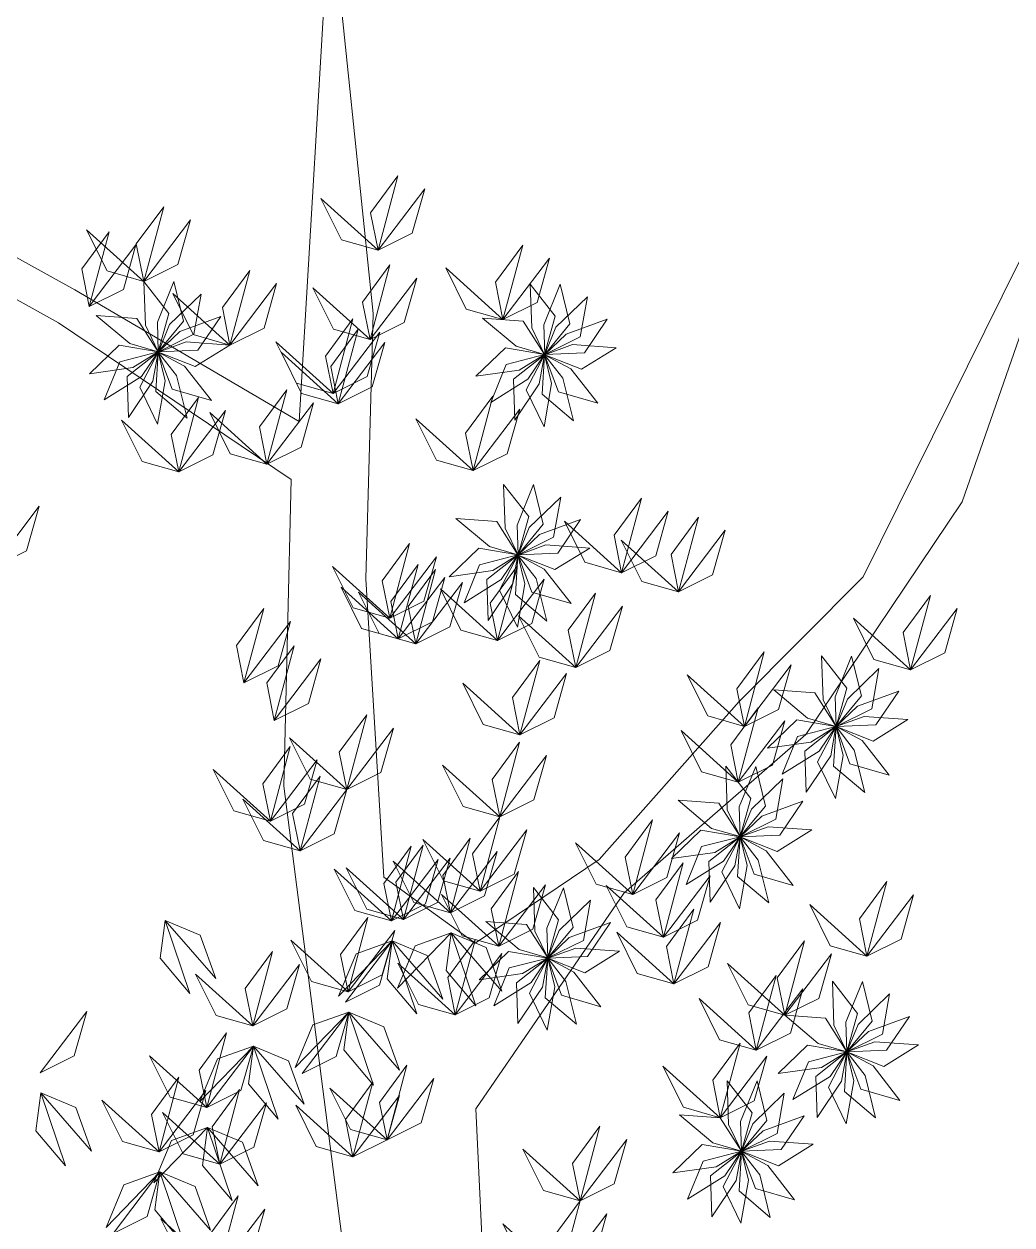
# Model space of a CAD drawing. Header units: inches. Extents: x -173 to 14008, y -3334 to 10368.
# Drawn here: x 9404.3 to 9481.2, y 813.5 to 906.9 of the extents above; entities that cross this region are included whole.
import ezdxf

# ---------------------------------------------------------------- set-up
doc = ezdxf.new("R2010")
doc.units = ezdxf.units.IN
doc.header["$MEASUREMENT"] = 0
doc.layers.add('ARREDAMENTO', color=8, linetype='Continuous', lineweight=18)

msp = doc.modelspace()

# ---------------------------------------------------------------- linework, layer by layer
at = {"layer": 'ARREDAMENTO', "linetype": 'Continuous', "lineweight": 0}
for points in [[(9481.795, 888.446), (9469.638, 863.898), (9460.003, 854.189), (9449.089, 841.896), (9439.442, 835.411), (9432.33, 840.542), (9430.952, 863.749), (9431.518, 884.385), (9428.171, 916.611), (9425.747, 875.98), (9408.299, 886.23), (9380.515, 901.598), (9375.297, 917.053), (9380.527, 898.374), (9407.019, 883.646), (9425.119, 871.464), (9424.566, 847.605), (9431.211, 796.048)], [(9493.768, 792.419), (9480.86, 795.594), (9465.405, 790.376), (9448.007, 787.73), (9440.894, 792.861), (9439.492, 822.516), (9451.033, 839.325), (9465.171, 851.63), (9477.353, 869.73), (9485.006, 891.682)]]:
    msp.add_lwpolyline(points, dxfattribs=at)
at = {"layer": 'ARREDAMENTO', "lineweight": 0}
for points in [[(9431.891, 889.292), (9431.306, 892.198), (9433.433, 895.088), (9431.891, 889.292)], [(9431.891, 889.292), (9434.545, 890.613), (9435.522, 894.066), (9431.891, 889.292)], [(9431.891, 889.292), (9429.038, 890.098), (9427.439, 893.311), (9431.891, 889.292)], [(9413.669, 886.877), (9413.084, 889.784), (9415.211, 892.674), (9413.669, 886.877)], [(9413.669, 886.877), (9416.323, 888.199), (9417.3, 891.652), (9413.669, 886.877)], [(9409.421, 884.934), (9408.836, 887.84), (9410.963, 890.73), (9409.421, 884.934)], [(9413.669, 886.877), (9410.816, 887.684), (9409.217, 890.897), (9413.669, 886.877)], [(9409.421, 884.934), (9412.075, 886.255), (9413.052, 889.708), (9409.421, 884.934)], [(9441.609, 883.906), (9441.024, 886.812), (9443.151, 889.702), (9441.609, 883.906)], [(9441.609, 883.906), (9444.263, 885.227), (9445.24, 888.68), (9441.609, 883.906)], [(9420.368, 881.926), (9419.783, 884.832), (9421.911, 887.722), (9420.368, 881.926)], [(9431.272, 882.358), (9430.688, 885.264), (9432.815, 888.154), (9431.272, 882.358)], [(9441.609, 883.906), (9438.756, 884.712), (9437.157, 887.925), (9441.609, 883.906)], [(9413.669, 886.877), (9413.788, 883.471), (9414.792, 881.394), (9415.622, 884.365), (9413.669, 886.877)], [(9415.999, 886.858), (9414.723, 883.698), (9414.795, 881.393), (9416.761, 883.769), (9415.999, 886.858)], [(9420.368, 881.926), (9423.022, 883.247), (9423.999, 886.7), (9420.368, 881.926)], [(9431.272, 882.358), (9433.926, 883.679), (9434.903, 887.132), (9431.272, 882.358)], [(9443.732, 886.67), (9443.851, 883.264), (9444.855, 881.187), (9445.685, 884.158), (9443.732, 886.67)], [(9446.063, 886.651), (9444.786, 883.491), (9444.859, 881.186), (9446.825, 883.562), (9446.063, 886.651)], [(9418.121, 885.893), (9415.669, 883.525), (9414.797, 881.39), (9417.56, 882.761), (9418.121, 885.893)], [(9420.368, 881.926), (9417.516, 882.733), (9415.916, 885.945), (9420.368, 881.926)], [(9431.272, 882.358), (9428.42, 883.165), (9426.82, 886.377), (9431.272, 882.358)], [(9448.184, 885.686), (9445.733, 883.318), (9444.861, 881.183), (9447.624, 882.554), (9448.184, 885.686)], [(9409.958, 884.228), (9412.57, 882.037), (9414.785, 881.393), (9413.132, 883.998), (9409.958, 884.228)], [(9419.666, 884.149), (9416.463, 882.983), (9414.798, 881.386), (9417.88, 881.515), (9419.666, 884.149)], [(9428.387, 878.156), (9427.802, 881.062), (9429.929, 883.952), (9428.387, 878.156)], [(9440.022, 884.021), (9442.633, 881.83), (9444.848, 881.186), (9443.196, 883.791), (9440.022, 884.021)], [(9449.73, 883.941), (9446.527, 882.776), (9444.862, 881.179), (9447.944, 881.308), (9449.73, 883.941)], [(9428.793, 877.351), (9428.208, 880.257), (9430.336, 883.147), (9428.793, 877.351)], [(9428.387, 878.156), (9431.041, 879.477), (9432.018, 882.93), (9428.387, 878.156)], [(9409.445, 879.697), (9412.82, 880.172), (9414.781, 881.387), (9411.739, 881.902), (9409.445, 879.697)], [(9420.368, 881.926), (9416.968, 882.164), (9414.798, 881.382), (9417.666, 880.247), (9420.368, 881.926)], [(9428.387, 878.156), (9425.534, 878.962), (9423.935, 882.175), (9428.387, 878.156)], [(9428.793, 877.351), (9431.447, 878.672), (9432.424, 882.125), (9428.793, 877.351)], [(9450.432, 881.719), (9447.032, 881.957), (9444.861, 881.175), (9447.729, 880.04), (9450.432, 881.719)], [(9410.594, 877.669), (9413.484, 879.476), (9414.781, 881.384), (9411.793, 880.617), (9410.594, 877.669)], [(9412.468, 876.284), (9414.374, 879.11), (9414.782, 881.38), (9412.365, 879.464), (9412.468, 876.284)], [(9414.744, 875.781), (9415.336, 879.138), (9414.785, 881.378), (9413.356, 878.644), (9414.744, 875.781)], [(9417.027, 876.247), (9416.203, 879.554), (9414.789, 881.377), (9414.595, 878.298), (9417.027, 876.247)], [(9418.924, 877.602), (9416.825, 880.287), (9414.793, 881.377), (9415.868, 878.486), (9418.924, 877.602)], [(9428.793, 877.351), (9425.941, 878.158), (9424.341, 881.37), (9428.793, 877.351)], [(9439.508, 879.49), (9442.884, 879.965), (9444.844, 881.18), (9441.803, 881.695), (9439.508, 879.49)], [(9440.657, 877.462), (9443.548, 879.269), (9444.844, 881.176), (9441.857, 880.41), (9440.657, 877.462)], [(9442.532, 876.077), (9444.437, 878.903), (9444.846, 881.173), (9442.429, 879.257), (9442.532, 876.077)], [(9444.807, 875.574), (9445.399, 878.931), (9444.849, 881.171), (9443.42, 878.437), (9444.807, 875.574)], [(9447.091, 876.04), (9446.266, 879.347), (9444.852, 881.17), (9444.659, 878.091), (9447.091, 876.04)], [(9448.988, 877.394), (9446.889, 880.08), (9444.856, 881.17), (9445.931, 878.279), (9448.988, 877.394)], [(9423.25, 872.655), (9422.665, 875.562), (9424.792, 878.452), (9423.25, 872.655)], [(9416.385, 872.058), (9415.8, 874.964), (9417.928, 877.854), (9416.385, 872.058)], [(9423.25, 872.655), (9425.904, 873.976), (9426.881, 877.429), (9423.25, 872.655)], [(9439.291, 872.153), (9438.706, 875.059), (9440.833, 877.949), (9439.291, 872.153)], [(9416.385, 872.058), (9419.039, 873.379), (9420.016, 876.832), (9416.385, 872.058)], [(9423.25, 872.655), (9420.397, 873.462), (9418.798, 876.674), (9423.25, 872.655)], [(9439.291, 872.153), (9441.944, 873.474), (9442.921, 876.927), (9439.291, 872.153)], [(9416.385, 872.058), (9413.533, 872.865), (9411.933, 876.077), (9416.385, 872.058)], [(9439.291, 872.153), (9436.438, 872.959), (9434.838, 876.172), (9439.291, 872.153)], [(9441.66, 871.087), (9441.779, 867.681), (9442.783, 865.604), (9443.612, 868.575), (9441.66, 871.087)], [(9443.99, 871.068), (9442.713, 867.908), (9442.786, 865.602), (9444.752, 867.979), (9443.99, 871.068)], [(9446.111, 870.103), (9443.66, 867.735), (9442.788, 865.599), (9445.551, 866.97), (9446.111, 870.103)], [(9450.846, 864.218), (9450.261, 867.124), (9452.389, 870.014), (9450.846, 864.218)], [(9401.887, 864.607), (9404.541, 865.928), (9405.518, 869.382), (9401.887, 864.607)], [(9450.846, 864.218), (9453.5, 865.539), (9454.477, 868.992), (9450.846, 864.218)], [(9437.949, 868.437), (9440.56, 866.246), (9442.775, 865.603), (9441.123, 868.207), (9437.949, 868.437)], [(9447.657, 868.358), (9444.454, 867.192), (9442.789, 865.596), (9445.871, 865.725), (9447.657, 868.358)], [(9450.846, 864.218), (9447.994, 865.025), (9446.394, 868.237), (9450.846, 864.218)], [(9455.273, 862.738), (9454.689, 865.644), (9456.816, 868.534), (9455.273, 862.738)], [(9455.273, 862.738), (9457.927, 864.059), (9458.904, 867.512), (9455.273, 862.738)], [(9432.806, 860.683), (9432.221, 863.589), (9434.348, 866.479), (9432.806, 860.683)], [(9437.436, 863.907), (9440.811, 864.381), (9442.771, 865.597), (9439.73, 866.111), (9437.436, 863.907)], [(9448.359, 866.136), (9444.959, 866.373), (9442.789, 865.592), (9445.656, 864.456), (9448.359, 866.136)], [(9455.273, 862.738), (9452.421, 863.544), (9450.821, 866.757), (9455.273, 862.738)], [(9432.806, 860.683), (9435.46, 862.004), (9436.437, 865.457), (9432.806, 860.683)], [(9438.585, 861.879), (9441.475, 863.685), (9442.771, 865.593), (9439.784, 864.826), (9438.585, 861.879)], [(9440.459, 860.494), (9442.365, 863.319), (9442.773, 865.59), (9440.356, 863.674), (9440.459, 860.494)], [(9442.735, 859.99), (9443.326, 863.347), (9442.776, 865.587), (9441.347, 862.854), (9442.735, 859.99)], [(9445.018, 860.456), (9444.193, 863.764), (9442.78, 865.586), (9442.586, 862.508), (9445.018, 860.456)], [(9446.915, 861.811), (9444.816, 864.497), (9442.783, 865.587), (9443.858, 862.696), (9446.915, 861.811)], [(9432.806, 860.683), (9429.953, 861.49), (9428.354, 864.702), (9432.806, 860.683)], [(9433.462, 859.061), (9432.877, 861.967), (9435.004, 864.857), (9433.462, 859.061)], [(9434.829, 858.676), (9434.244, 861.582), (9436.371, 864.472), (9434.829, 858.676)], [(9441.195, 858.942), (9440.61, 861.848), (9442.737, 864.738), (9441.195, 858.942)], [(9433.462, 859.061), (9436.116, 860.382), (9437.093, 863.835), (9433.462, 859.061)], [(9434.829, 858.676), (9437.482, 859.997), (9438.459, 863.45), (9434.829, 858.676)], [(9441.195, 858.942), (9443.849, 860.263), (9444.826, 863.716), (9441.195, 858.942)], [(9433.462, 859.061), (9430.609, 859.867), (9429.01, 863.08), (9433.462, 859.061)], [(9434.829, 858.676), (9431.976, 859.482), (9430.377, 862.695), (9434.829, 858.676)], [(9441.195, 858.942), (9438.342, 859.749), (9436.743, 862.961), (9441.195, 858.942)], [(9447.277, 856.834), (9446.692, 859.74), (9448.819, 862.63), (9447.277, 856.834)], [(9473.328, 856.658), (9472.743, 859.564), (9474.871, 862.454), (9473.328, 856.658)], [(9421.461, 855.642), (9420.876, 858.548), (9423.004, 861.438), (9421.461, 855.642)], [(9447.277, 856.834), (9449.931, 858.155), (9450.908, 861.608), (9447.277, 856.834)], [(9473.328, 856.658), (9475.982, 857.979), (9476.959, 861.432), (9473.328, 856.658)], [(9421.461, 855.642), (9424.115, 856.963), (9425.092, 860.416), (9421.461, 855.642)], [(9447.277, 856.834), (9444.424, 857.641), (9442.825, 860.853), (9447.277, 856.834)], [(9473.328, 856.658), (9470.475, 857.465), (9468.876, 860.677), (9473.328, 856.658)], [(9423.816, 852.731), (9423.231, 855.637), (9425.358, 858.527), (9423.816, 852.731)], [(9460.402, 852.265), (9459.817, 855.171), (9461.945, 858.061), (9460.402, 852.265)], [(9466.41, 857.742), (9466.529, 854.336), (9467.533, 852.259), (9468.363, 855.23), (9466.41, 857.742)], [(9468.741, 857.723), (9467.464, 854.563), (9467.536, 852.257), (9469.503, 854.634), (9468.741, 857.723)], [(9423.816, 852.731), (9426.47, 854.052), (9427.447, 857.505), (9423.816, 852.731)], [(9442.936, 851.597), (9442.351, 854.503), (9444.479, 857.393), (9442.936, 851.597)], [(9460.402, 852.265), (9463.056, 853.586), (9464.033, 857.039), (9460.402, 852.265)], [(9470.862, 856.758), (9468.41, 854.39), (9467.539, 852.254), (9470.302, 853.626), (9470.862, 856.758)], [(9442.936, 851.597), (9445.59, 852.918), (9446.567, 856.371), (9442.936, 851.597)], [(9460.402, 852.265), (9457.55, 853.072), (9455.95, 856.284), (9460.402, 852.265)], [(9442.936, 851.597), (9440.084, 852.403), (9438.484, 855.616), (9442.936, 851.597)], [(9462.7, 855.092), (9465.311, 852.901), (9467.526, 852.258), (9465.873, 854.862), (9462.7, 855.092)], [(9472.407, 855.013), (9469.204, 853.847), (9467.54, 852.251), (9470.621, 852.38), (9472.407, 855.013)], [(9429.464, 847.357), (9428.879, 850.263), (9431.007, 853.153), (9429.464, 847.357)], [(9459.924, 847.914), (9459.339, 850.82), (9461.466, 853.71), (9459.924, 847.914)], [(9473.109, 852.791), (9469.709, 853.028), (9467.539, 852.247), (9470.407, 851.111), (9473.109, 852.791)], [(9429.464, 847.357), (9432.118, 848.678), (9433.095, 852.131), (9429.464, 847.357)], [(9459.924, 847.914), (9462.577, 849.235), (9463.554, 852.688), (9459.924, 847.914)], [(9462.186, 850.562), (9465.561, 851.036), (9467.522, 852.252), (9464.481, 852.766), (9462.186, 850.562)], [(9463.335, 848.534), (9466.225, 850.34), (9467.522, 852.248), (9464.534, 851.481), (9463.335, 848.534)], [(9465.209, 847.149), (9467.115, 849.975), (9467.524, 852.245), (9465.106, 850.329), (9465.209, 847.149)], [(9467.485, 846.646), (9468.077, 850.002), (9467.527, 852.242), (9466.097, 849.509), (9467.485, 846.646)], [(9469.769, 847.112), (9468.944, 850.419), (9467.53, 852.241), (9467.336, 849.163), (9469.769, 847.112)], [(9471.665, 848.466), (9469.567, 851.152), (9467.534, 852.242), (9468.609, 849.351), (9471.665, 848.466)], [(9429.464, 847.357), (9426.612, 848.163), (9425.012, 851.376), (9429.464, 847.357)], [(9441.369, 845.233), (9440.784, 848.139), (9442.911, 851.029), (9441.369, 845.233)], [(9459.924, 847.914), (9457.071, 848.721), (9455.471, 851.933), (9459.924, 847.914)], [(9423.516, 844.892), (9422.931, 847.798), (9425.058, 850.688), (9423.516, 844.892)], [(9423.516, 844.892), (9426.17, 846.213), (9427.147, 849.666), (9423.516, 844.892)], [(9441.369, 845.233), (9438.516, 846.039), (9436.917, 849.252), (9441.369, 845.233)], [(9441.369, 845.233), (9444.023, 846.554), (9445, 850.007), (9441.369, 845.233)], [(9458.947, 849.17), (9459.066, 845.764), (9460.07, 843.687), (9460.9, 846.658), (9458.947, 849.17)], [(9461.278, 849.151), (9460.001, 845.991), (9460.074, 843.685), (9462.04, 846.062), (9461.278, 849.151)], [(9423.516, 844.892), (9420.663, 845.698), (9419.064, 848.911), (9423.516, 844.892)], [(9425.833, 842.583), (9425.248, 845.489), (9427.376, 848.379), (9425.833, 842.583)], [(9425.833, 842.583), (9428.487, 843.904), (9429.464, 847.357), (9425.833, 842.583)], [(9463.399, 848.186), (9460.947, 845.818), (9460.076, 843.682), (9462.839, 845.054), (9463.399, 848.186)], [(9425.833, 842.583), (9422.981, 843.389), (9421.381, 846.602), (9425.833, 842.583)], [(9455.237, 846.52), (9457.848, 844.329), (9460.063, 843.686), (9458.411, 846.29), (9455.237, 846.52)], [(9464.945, 846.441), (9461.742, 845.275), (9460.077, 843.679), (9463.159, 843.808), (9464.945, 846.441)], [(9439.827, 839.437), (9439.242, 842.343), (9441.369, 845.233), (9439.827, 839.437)], [(9451.71, 839.195), (9451.125, 842.101), (9453.252, 844.991), (9451.71, 839.195)], [(9437.522, 837.766), (9436.937, 840.673), (9439.064, 843.563), (9437.522, 837.766)], [(9439.827, 839.437), (9442.48, 840.758), (9443.457, 844.211), (9439.827, 839.437)], [(9451.71, 839.195), (9454.363, 840.516), (9455.34, 843.969), (9451.71, 839.195)], [(9454.723, 841.99), (9458.099, 842.464), (9460.059, 843.68), (9457.018, 844.194), (9454.723, 841.99)], [(9455.872, 839.962), (9458.763, 841.768), (9460.059, 843.676), (9457.072, 842.909), (9455.872, 839.962)], [(9457.747, 838.577), (9459.652, 841.403), (9460.061, 843.673), (9457.643, 841.757), (9457.747, 838.577)], [(9460.022, 838.074), (9460.614, 841.43), (9460.064, 843.67), (9458.635, 840.937), (9460.022, 838.074)], [(9462.306, 838.54), (9461.481, 841.847), (9460.067, 843.669), (9459.873, 840.591), (9462.306, 838.54)], [(9464.202, 839.894), (9462.104, 842.58), (9460.071, 843.67), (9461.146, 840.779), (9464.202, 839.894)], [(9465.647, 844.219), (9462.247, 844.456), (9460.076, 843.675), (9462.944, 842.539), (9465.647, 844.219)], [(9432.926, 837.143), (9432.341, 840.049), (9434.469, 842.939), (9432.926, 837.143)], [(9433.863, 837.233), (9433.278, 840.139), (9435.405, 843.029), (9433.863, 837.233)], [(9439.827, 839.437), (9436.974, 840.243), (9435.374, 843.456), (9439.827, 839.437)], [(9451.71, 839.195), (9448.857, 840.001), (9447.258, 843.214), (9451.71, 839.195)], [(9432.926, 837.143), (9435.58, 838.464), (9436.557, 841.917), (9432.926, 837.143)], [(9437.522, 837.766), (9434.669, 838.573), (9433.07, 841.786), (9437.522, 837.766)], [(9433.863, 837.233), (9436.517, 838.554), (9437.494, 842.007), (9433.863, 837.233)], [(9437.522, 837.766), (9440.176, 839.087), (9441.153, 842.54), (9437.522, 837.766)], [(9432.926, 837.143), (9430.074, 837.949), (9428.474, 841.162), (9432.926, 837.143)], [(9433.863, 837.233), (9431.01, 838.04), (9429.411, 841.252), (9433.863, 837.233)], [(9441.286, 835.166), (9440.701, 838.072), (9442.828, 840.962), (9441.286, 835.166)], [(9454.098, 835.86), (9453.513, 838.766), (9455.64, 841.656), (9454.098, 835.86)], [(9441.286, 835.166), (9443.939, 836.487), (9444.916, 839.94), (9441.286, 835.166)], [(9454.098, 835.86), (9451.245, 836.667), (9449.646, 839.879), (9454.098, 835.86)], [(9454.098, 835.86), (9456.752, 837.181), (9457.729, 840.634), (9454.098, 835.86)], [(9469.93, 834.391), (9469.345, 837.297), (9471.473, 840.187), (9469.93, 834.391)], [(9441.286, 835.166), (9438.433, 835.973), (9436.833, 839.185), (9441.286, 835.166)], [(9443.98, 839.735), (9444.099, 836.329), (9445.103, 834.252), (9445.933, 837.223), (9443.98, 839.735)], [(9446.31, 839.716), (9445.034, 836.556), (9445.106, 834.25), (9447.073, 836.627), (9446.31, 839.716)], [(9469.93, 834.391), (9472.584, 835.712), (9473.561, 839.165), (9469.93, 834.391)], [(9448.432, 838.751), (9445.98, 836.383), (9445.109, 834.247), (9447.871, 835.619), (9448.432, 838.751)], [(9454.918, 832.236), (9454.333, 835.142), (9456.46, 838.032), (9454.918, 832.236)], [(9469.93, 834.391), (9467.078, 835.197), (9465.478, 838.41), (9469.93, 834.391)], [(9415.326, 837.162), (9414.936, 834.223), (9417.252, 831.482), (9415.326, 837.162)], [(9415.326, 837.162), (9418.062, 836.021), (9419.267, 832.641), (9415.326, 837.162)], [(9429.563, 831.604), (9428.978, 834.51), (9431.105, 837.4), (9429.563, 831.604)], [(9429.563, 831.604), (9428.978, 834.51), (9431.105, 837.4), (9429.563, 831.604)], [(9440.27, 837.085), (9442.881, 834.894), (9445.096, 834.251), (9443.443, 836.855), (9440.27, 837.085)], [(9449.977, 837.006), (9446.774, 835.84), (9445.11, 834.244), (9448.191, 834.373), (9449.977, 837.006)], [(9454.918, 832.236), (9457.572, 833.557), (9458.549, 837.01), (9454.918, 832.236)], [(9429.563, 831.604), (9432.216, 832.925), (9433.193, 836.378), (9429.563, 831.604)], [(9429.563, 831.604), (9432.216, 832.925), (9433.193, 836.378), (9429.563, 831.604)], [(9437.574, 836.199), (9434.782, 835.204), (9433.4, 831.892), (9437.574, 836.199)], [(9437.574, 836.199), (9437.185, 833.261), (9439.5, 830.519), (9437.574, 836.199)], [(9437.574, 836.199), (9440.31, 835.058), (9441.516, 831.678), (9437.574, 836.199)], [(9454.918, 832.236), (9452.065, 833.043), (9450.466, 836.255), (9454.918, 832.236)], [(9429.563, 831.604), (9426.71, 832.41), (9425.11, 835.623), (9429.563, 831.604)], [(9429.563, 831.604), (9426.71, 832.41), (9425.11, 835.623), (9429.563, 831.604)], [(9432.979, 835.576), (9430.186, 834.58), (9428.805, 831.268), (9432.979, 835.576)], [(9429.348, 830.802), (9432.002, 832.123), (9432.979, 835.576), (9429.348, 830.802)], [(9432.979, 835.576), (9432.589, 832.637), (9434.905, 829.895), (9432.979, 835.576)], [(9432.979, 835.576), (9435.715, 834.435), (9436.92, 831.055), (9432.979, 835.576)], [(9437.895, 829.834), (9437.31, 832.74), (9439.437, 835.63), (9437.895, 829.834)], [(9463.538, 829.786), (9462.953, 832.692), (9465.081, 835.582), (9463.538, 829.786)], [(9422.137, 828.963), (9421.552, 831.869), (9423.68, 834.759), (9422.137, 828.963)], [(9437.895, 829.834), (9440.548, 831.155), (9441.525, 834.608), (9437.895, 829.834)], [(9439.756, 832.555), (9443.131, 833.029), (9445.092, 834.245), (9442.05, 834.759), (9439.756, 832.555)], [(9440.905, 830.527), (9443.795, 832.333), (9445.092, 834.241), (9442.104, 833.474), (9440.905, 830.527)], [(9442.779, 829.142), (9444.685, 831.967), (9445.094, 834.238), (9442.676, 832.322), (9442.779, 829.142)], [(9445.055, 828.639), (9445.647, 831.995), (9445.096, 834.235), (9443.667, 831.502), (9445.055, 828.639)], [(9447.338, 829.105), (9446.514, 832.412), (9445.1, 834.234), (9444.906, 831.156), (9447.338, 829.105)], [(9449.235, 830.459), (9447.137, 833.145), (9445.104, 834.235), (9446.179, 831.344), (9449.235, 830.459)], [(9450.679, 834.784), (9447.279, 835.021), (9445.109, 834.24), (9447.977, 833.104), (9450.679, 834.784)], [(9463.538, 829.786), (9466.192, 831.107), (9467.169, 834.56), (9463.538, 829.786)], [(9422.137, 828.963), (9424.791, 830.284), (9425.768, 833.737), (9422.137, 828.963)], [(9437.895, 829.834), (9435.042, 830.64), (9433.443, 833.853), (9437.895, 829.834)], [(9463.538, 829.786), (9460.686, 830.593), (9459.086, 833.805), (9463.538, 829.786)], [(9422.137, 828.963), (9419.285, 829.77), (9417.685, 832.982), (9422.137, 828.963)], [(9461.322, 827.083), (9460.737, 829.99), (9462.864, 832.88), (9461.322, 827.083)], [(9467.249, 832.436), (9467.368, 829.03), (9468.372, 826.953), (9469.201, 829.924), (9467.249, 832.436)], [(9469.579, 832.417), (9468.303, 829.257), (9468.375, 826.951), (9470.341, 829.328), (9469.579, 832.417)], [(9461.322, 827.083), (9463.975, 828.405), (9464.952, 831.858), (9461.322, 827.083)], [(9471.701, 831.452), (9469.249, 829.084), (9468.377, 826.948), (9471.14, 828.32), (9471.701, 831.452)], [(9461.322, 827.083), (9458.469, 827.89), (9456.87, 831.103), (9461.322, 827.083)], [(9405.596, 825.317), (9408.25, 826.638), (9409.227, 830.091), (9405.596, 825.317)], [(9429.615, 830.037), (9426.823, 829.041), (9425.441, 825.729), (9429.615, 830.037)], [(9425.984, 825.263), (9428.638, 826.584), (9429.615, 830.037), (9425.984, 825.263)], [(9429.615, 830.037), (9429.225, 827.098), (9431.541, 824.356), (9429.615, 830.037)], [(9429.615, 830.037), (9432.351, 828.896), (9433.556, 825.516), (9429.615, 830.037)], [(9463.538, 829.786), (9466.149, 827.595), (9468.365, 826.952), (9466.712, 829.556), (9463.538, 829.786)], [(9473.246, 829.707), (9470.043, 828.541), (9468.378, 826.945), (9471.46, 827.074), (9473.246, 829.707)], [(9418.559, 822.622), (9417.974, 825.528), (9420.101, 828.418), (9418.559, 822.622)], [(9473.948, 827.485), (9470.548, 827.722), (9468.378, 826.941), (9471.245, 825.805), (9473.948, 827.485)], [(9422.19, 827.396), (9419.397, 826.401), (9418.016, 823.089), (9422.19, 827.396)], [(9418.559, 822.622), (9421.213, 823.943), (9422.19, 827.396), (9418.559, 822.622)], [(9422.19, 827.396), (9421.8, 824.457), (9424.116, 821.716), (9422.19, 827.396)], [(9422.19, 827.396), (9424.926, 826.255), (9426.131, 822.875), (9422.19, 827.396)], [(9458.516, 821.824), (9457.931, 824.73), (9460.059, 827.62), (9458.516, 821.824)], [(9463.025, 825.256), (9466.4, 825.73), (9468.36, 826.946), (9465.319, 827.46), (9463.025, 825.256)], [(9464.174, 823.228), (9467.064, 825.034), (9468.361, 826.942), (9465.373, 826.175), (9464.174, 823.228)], [(9466.048, 821.843), (9467.954, 824.669), (9468.362, 826.939), (9465.945, 825.023), (9466.048, 821.843)], [(9468.324, 821.34), (9468.915, 824.696), (9468.365, 826.936), (9466.936, 824.203), (9468.324, 821.34)], [(9470.607, 821.806), (9469.783, 825.113), (9468.369, 826.935), (9468.175, 823.857), (9470.607, 821.806)], [(9472.504, 823.16), (9470.405, 825.846), (9468.372, 826.936), (9469.447, 824.045), (9472.504, 823.16)], [(9418.559, 822.622), (9415.706, 823.429), (9414.107, 826.641), (9418.559, 822.622)], [(9432.594, 820.107), (9432.009, 823.013), (9434.137, 825.903), (9432.594, 820.107)], [(9458.516, 821.824), (9455.664, 822.631), (9454.064, 825.843), (9458.516, 821.824)], [(9458.516, 821.824), (9461.17, 823.145), (9462.147, 826.598), (9458.516, 821.824)], [(9414.861, 819.168), (9414.276, 822.075), (9416.403, 824.964), (9414.861, 819.168)], [(9432.594, 820.107), (9435.248, 821.428), (9436.225, 824.881), (9432.594, 820.107)], [(9414.861, 819.168), (9417.515, 820.489), (9418.492, 823.942), (9414.861, 819.168)], [(9419.574, 818.215), (9418.989, 821.121), (9421.117, 824.011), (9419.574, 818.215)], [(9432.594, 820.107), (9429.742, 820.914), (9428.142, 824.126), (9432.594, 820.107)], [(9429.94, 818.786), (9429.355, 821.692), (9431.483, 824.582), (9429.94, 818.786)], [(9459.053, 824.704), (9459.172, 821.297), (9460.176, 819.221), (9461.006, 822.191), (9459.053, 824.704)], [(9461.383, 824.685), (9460.107, 821.524), (9460.179, 819.219), (9462.146, 821.595), (9461.383, 824.685)], [(9405.649, 823.75), (9405.259, 820.811), (9407.575, 818.07), (9405.649, 823.75)], [(9405.649, 823.75), (9408.385, 822.609), (9409.59, 819.229), (9405.649, 823.75)], [(9414.861, 819.168), (9412.008, 819.975), (9410.409, 823.187), (9414.861, 819.168)], [(9419.574, 818.215), (9422.228, 819.536), (9423.205, 822.989), (9419.574, 818.215)], [(9429.94, 818.786), (9432.594, 820.107), (9433.571, 823.56), (9429.94, 818.786)], [(9463.505, 823.72), (9461.053, 821.352), (9460.182, 819.216), (9462.944, 820.587), (9463.505, 823.72)], [(9419.574, 818.215), (9416.722, 819.021), (9415.122, 822.234), (9419.574, 818.215)], [(9429.94, 818.786), (9427.088, 819.593), (9425.488, 822.805), (9429.94, 818.786)], [(9447.608, 815.357), (9447.023, 818.264), (9449.15, 821.154), (9447.608, 815.357)], [(9455.343, 822.054), (9457.954, 819.863), (9460.169, 819.22), (9458.516, 821.824), (9455.343, 822.054)], [(9465.05, 821.975), (9461.847, 820.809), (9460.183, 819.212), (9463.264, 819.341), (9465.05, 821.975)], [(9418.611, 821.055), (9415.819, 820.059), (9414.437, 816.747), (9418.611, 821.055)], [(9418.611, 821.055), (9418.221, 818.116), (9420.537, 815.375), (9418.611, 821.055)], [(9418.611, 821.055), (9421.347, 819.914), (9422.553, 816.534), (9418.611, 821.055)], [(9447.608, 815.357), (9444.755, 816.164), (9443.156, 819.377), (9447.608, 815.357)], [(9447.608, 815.357), (9450.262, 816.678), (9451.239, 820.131), (9447.608, 815.357)], [(9454.829, 817.523), (9458.204, 817.998), (9460.165, 819.214), (9457.123, 819.728), (9454.829, 817.523)], [(9465.752, 819.753), (9462.352, 819.99), (9460.182, 819.209), (9463.05, 818.073), (9465.752, 819.753)], [(9455.978, 815.496), (9458.868, 817.302), (9460.165, 819.21), (9457.177, 818.443), (9455.978, 815.496)], [(9457.852, 814.11), (9459.758, 816.936), (9460.167, 819.206), (9457.749, 817.291), (9457.852, 814.11)], [(9460.128, 813.607), (9460.72, 816.964), (9460.169, 819.204), (9458.74, 816.471), (9460.128, 813.607)], [(9462.411, 814.073), (9461.587, 817.38), (9460.173, 819.203), (9459.979, 816.125), (9462.411, 814.073)], [(9464.308, 815.428), (9462.21, 818.114), (9460.177, 819.204), (9461.252, 816.313), (9464.308, 815.428)], [(9414.913, 817.601), (9412.121, 816.606), (9410.739, 813.294), (9414.913, 817.601)], [(9411.283, 812.827), (9413.936, 814.148), (9414.913, 817.601), (9411.283, 812.827)], [(9414.913, 817.601), (9414.524, 814.663), (9416.839, 811.921), (9414.913, 817.601)], [(9414.913, 817.601), (9417.649, 816.46), (9418.855, 813.08), (9414.913, 817.601)], [(9419.455, 809.94), (9418.87, 812.846), (9420.998, 815.736), (9419.455, 809.94)], [(9419.455, 809.94), (9422.109, 811.261), (9423.086, 814.714), (9419.455, 809.94)], [(9446.065, 809.561), (9445.48, 812.467), (9447.608, 815.357), (9446.065, 809.561)], [(9419.455, 809.94), (9416.603, 810.747), (9415.003, 813.959), (9419.455, 809.94)], [(9446.065, 809.561), (9448.719, 810.882), (9449.696, 814.335), (9446.065, 809.561)], [(9446.065, 809.561), (9443.213, 810.368), (9441.613, 813.58), (9446.065, 809.561)]]:
    msp.add_lwpolyline(points, dxfattribs=at)

doc.saveas('drawing.dxf')
